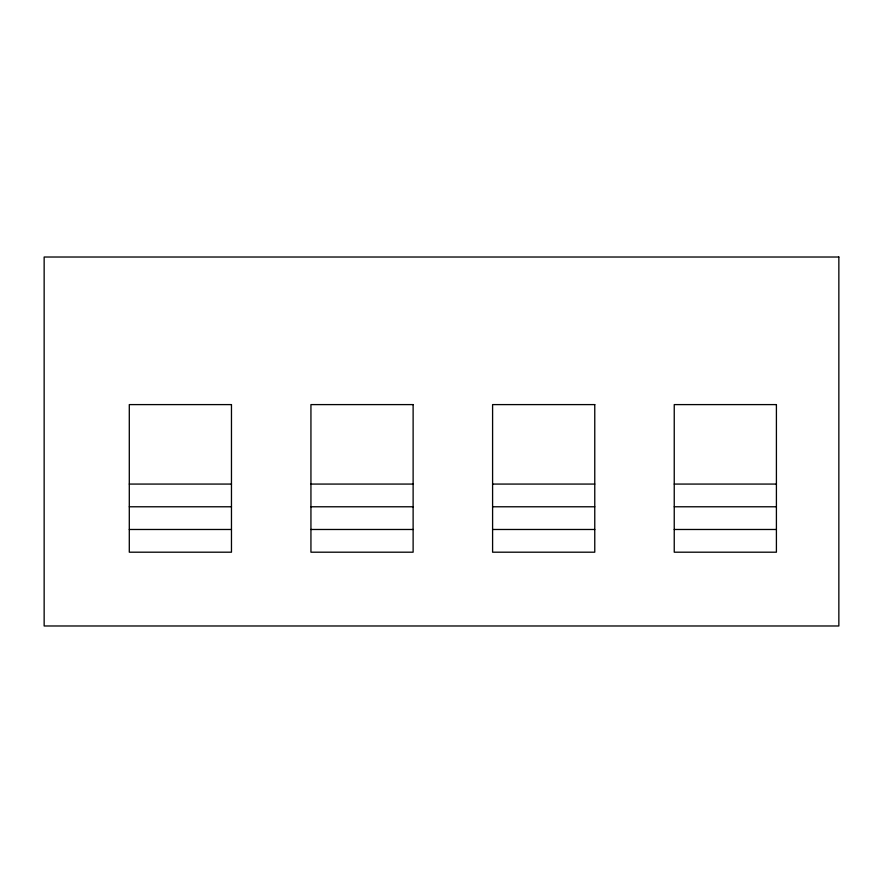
<?xml version="1.0" encoding="UTF-8"?>
<svg xmlns="http://www.w3.org/2000/svg" width="883" height="883" viewBox="0 0 883 883"><rect width="100%" height="100%" fill="white"/><g stroke="black" fill="none" stroke-linecap="round" stroke-linejoin="round"><path stroke-width="1.32" d="M129.293 484.072L231.467 484.072M310.937 484.072L413.123 484.072M492.593 484.072L594.767 484.072M674.237 484.072L776.411 484.072M129.293 506.776L231.467 506.776M310.937 506.776L413.123 506.776M492.593 506.776L594.767 506.776M674.237 506.776L776.411 506.776M129.293 529.48L231.467 529.48M310.937 529.48L413.123 529.48M492.593 529.48L594.767 529.48M674.237 529.48L776.411 529.48M838.85 257.019L44.15 257.019L44.15 625.981L838.85 625.981L838.85 257.019M231.467 404.602L129.293 404.602L129.293 552.195L231.467 552.195L231.467 404.602M413.123 404.602L310.937 404.602L310.937 552.195L413.123 552.195L413.123 404.602M594.767 404.602L492.593 404.602L492.593 552.195L594.767 552.195L594.767 404.602M776.411 404.602L674.237 404.602L674.237 552.195L776.411 552.195L776.411 404.602"/></g></svg>
